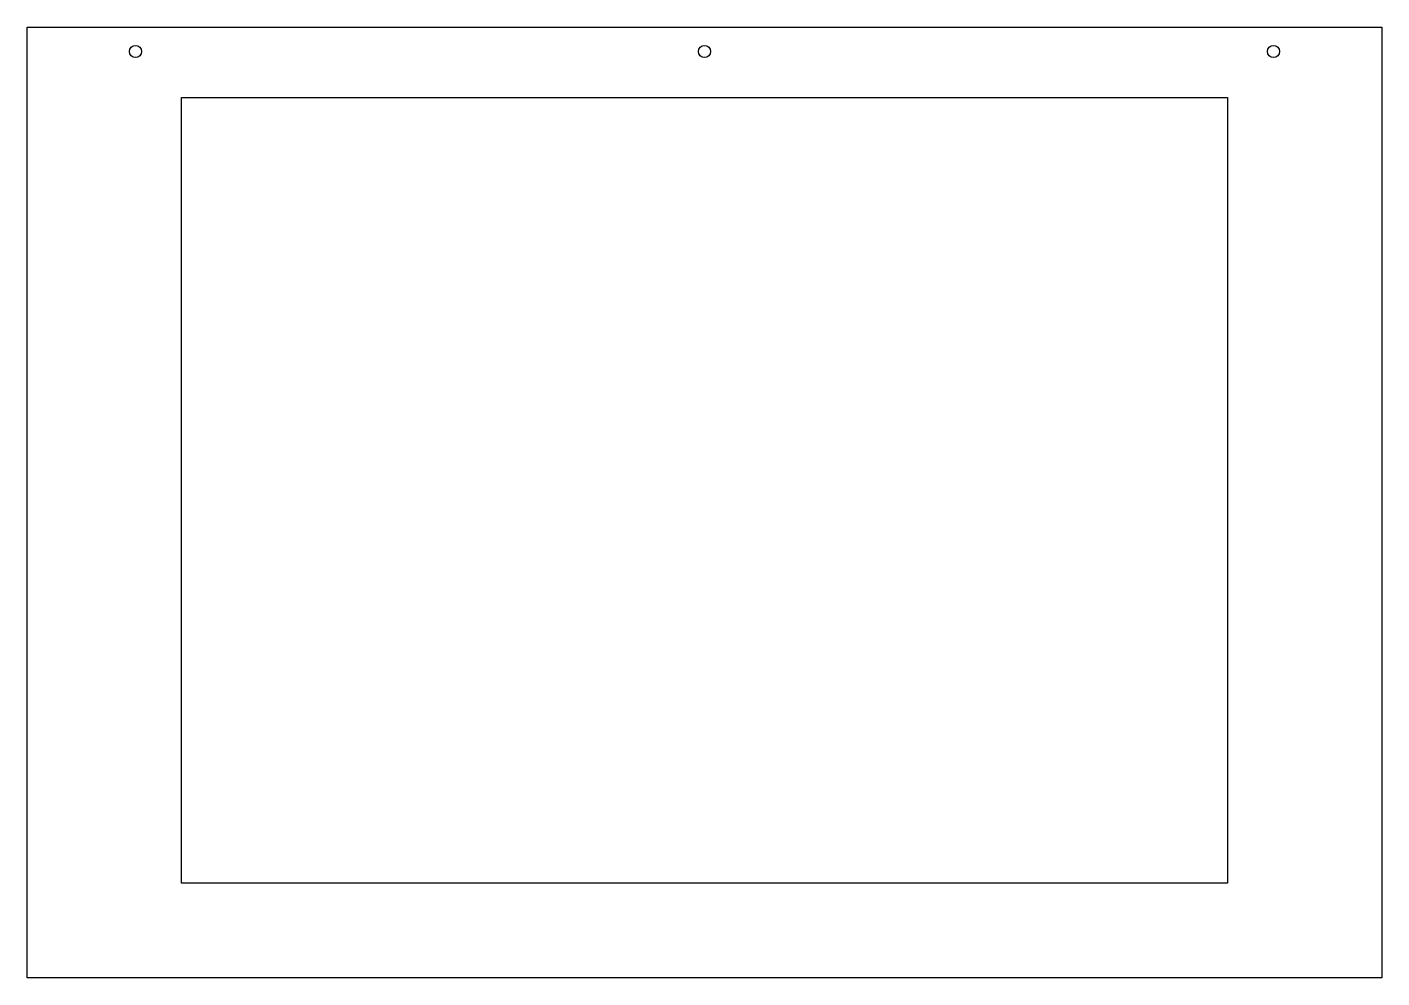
# Model space of a CAD drawing. Extents: x -250 to 250, y -178 to 173.
import ezdxf

# ---------------------------------------------------------------- set-up
doc = ezdxf.new("R2010")
doc.units = 0
doc.layers.add('VISIBLE', color=7, linetype='CONTINUOUS')

msp = doc.modelspace()

# ---------------------------------------------------------------- linework, layer by layer
at = {"layer": 'VISIBLE'}
for p, q in [((-250, 172.84), (250, 172.84)), ((-250, -178.16), (-250, 172.84)), ((250, 172.84), (250, -178.16)), ((-193, -143.16), (-193, 146.84)), ((-193, 146.84), (193, 146.84)), ((193, 146.84), (193, -143.16)), ((193, -143.16), (-193, -143.16)), ((250, -178.16), (-250, -178.16))]:
    msp.add_line(p, q, dxfattribs=at)
for centre in [(-210, 163.84), (0, 163.84), (210, 163.84)]:
    msp.add_circle(centre, 2.25, dxfattribs=at)

doc.saveas('drawing.dxf')
